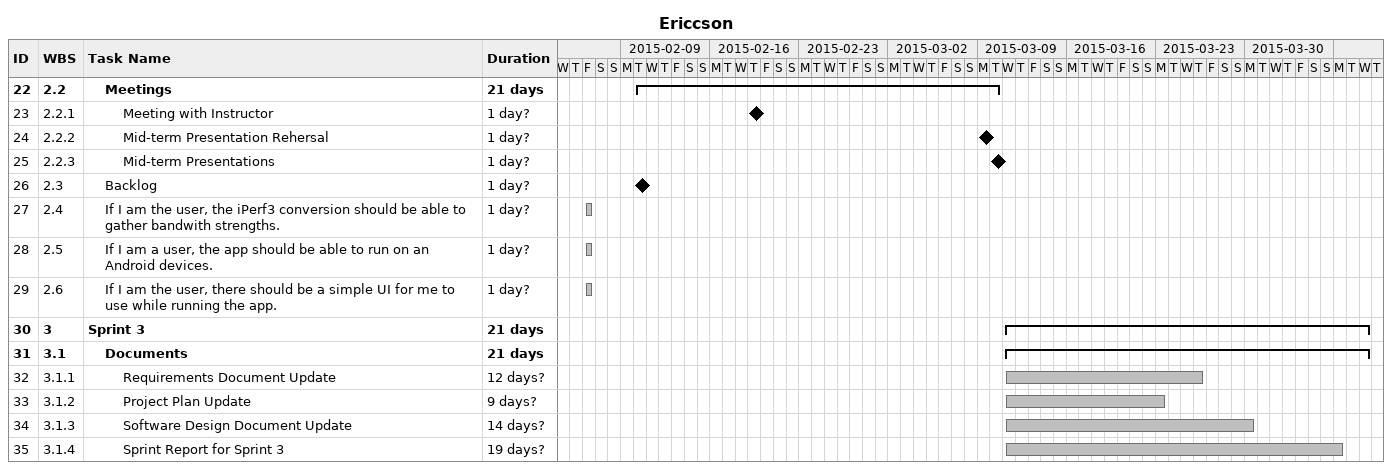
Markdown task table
Ericcson

| ID | WBS | Task | Duration | Start | Finish |
|---|---|---|---|---|---|
| 22 | 2.2 | **Meetings** | 21d | 2015-02-10 | 2015-03-10 |
| 23 | 2.2.1 | Meeting with Instructor | 1d? | 2015-02-19 | 2015-02-19 |
| 24 | 2.2.2 | Mid-term Presentation Rehersal | 1d? | 2015-03-09 | 2015-03-09 |
| 25 | 2.2.3 | Mid-term Presentations | 1d? | 2015-03-10 | 2015-03-10 |
| 26 | 2.3 | Backlog | 1d? | 2015-02-10 | 2015-02-10 |
| 27 | 2.4 | If I am the user, the iPerf3 conversion should be able to gather bandwith strengths. | 1d? | 2015-02-06 | 2015-02-06 |
| 28 | 2.5 | If I am a user, the app should be able to run on an Android devices. | 1d? | 2015-02-06 | 2015-02-06 |
| 29 | 2.6 | If I am the user, there should be a simple UI for me to use while running the app. | 1d? | 2015-02-06 | 2015-02-06 |
| 30 | 3 | **Sprint 3** | 21d | 2015-03-11 | 2015-04-08 |
| 31 | 3.1 | **Documents** | 21d | 2015-03-11 | 2015-04-08 |
| 32 | 3.1.1 | Requirements Document Update | 12d? | 2015-03-11 | 2015-03-26 |
| 33 | 3.1.2 | Project Plan Update | 9d? | 2015-03-11 | 2015-03-23 |
| 34 | 3.1.3 | Software Design Document Update | 14d? | 2015-03-11 | 2015-03-30 |
| 35 | 3.1.4 | Sprint Report for Sprint 3 | 19d? | 2015-03-11 | 2015-04-06 |
